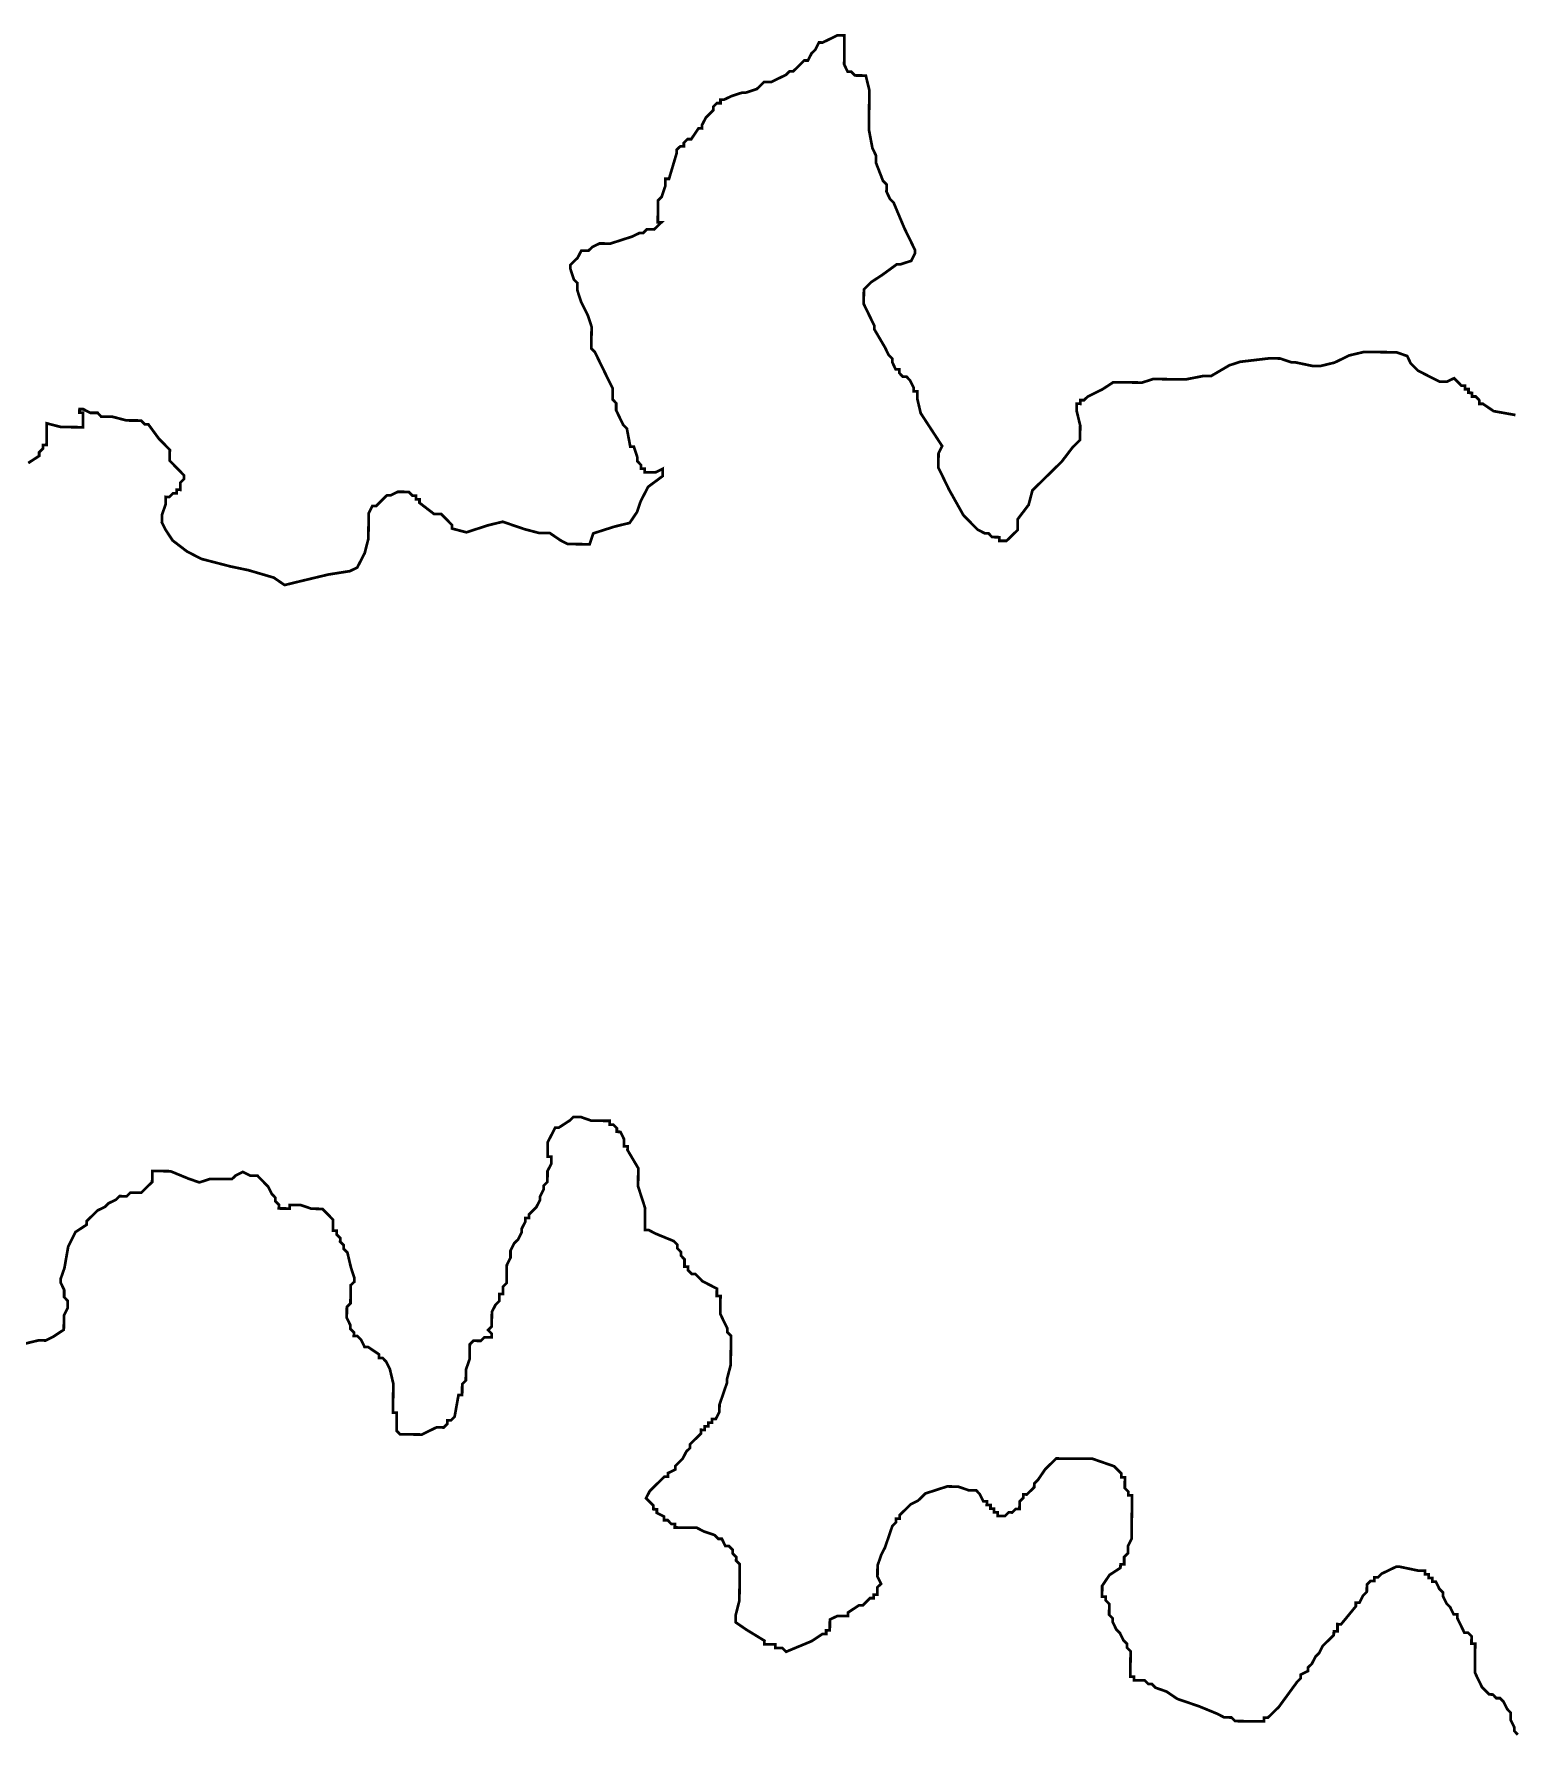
# Model space of a CAD drawing. Header units: metres. Extents: x 273899 to 302286, y 1977397 to 2102169.
# Drawn here: x 295482 to 297117, y 1989114 to 1990996 of the extents above; entities that cross this region are included whole.
import ezdxf

# ---------------------------------------------------------------- set-up
doc = ezdxf.new("R2010")
doc.units = ezdxf.units.M
doc.header["$MEASUREMENT"] = 0
doc.layers.add('HAZARDS LINE', color=1, linetype='Continuous')

msp = doc.modelspace()

# ---------------------------------------------------------------- linework, layer by layer
at = {"layer": 'HAZARDS LINE', "lineweight": 18}
msp.add_lwpolyline([(297119.5, 1990574.3, 3.01, 3.01, 0), (297095.4, 1990578.6, 3.01, 3.01, 0), (297083.5, 1990586.7, 3.01, 3.01, 0), (297079.5, 1990586.7, 3.01, 3.01, 0), (297079.5, 1990590.7, 3.01, 3.01, 0), (297075.6, 1990594.8, 3.01, 3.01, 0), (297071.5, 1990594.8, 3.01, 3.01, 0), (297071.6, 1990598.8, 3.01, 3.01, 0), (297067.6, 1990598.9, 3.01, 3.01, 0), (297067.6, 1990602.9, 3.01, 3.01, 0), (297063.6, 1990602.9, 3.01, 3.01, 0), (297063.6, 1990606.9, 3.01, 3.01, 0), (297059.6, 1990606.9, 3.01, 3.01, 0), (297055.7, 1990611, 3.01, 3.01, 0), (297051.7, 1990615, 3.01, 3.01, 0), (297043.6, 1990611.1, 3.01, 3.01, 0), (297035.6, 1990611.2, 3.01, 3.01, 0), (297011.7, 1990623.4, 3.01, 3.01, 0), (297003.7, 1990631.5, 3.01, 3.01, 0), (296999.8, 1990639.6, 3.01, 3.01, 0), (296987.8, 1990643.7, 3.01, 3.01, 0), (296951.8, 1990644, 3.01, 3.01, 0), (296935.7, 1990640.2, 3.01, 3.01, 0), (296919.6, 1990632.3, 3.01, 3.01, 0), (296903.5, 1990628.4, 3.01, 3.01, 0), (296895.5, 1990628.5, 3.01, 3.01, 0), (296875.5, 1990632.7, 3.01, 3.01, 0), (296871.5, 1990632.7, 3.01, 3.01, 0), (296859.5, 1990636.8, 3.01, 3.01, 0), (296847.5, 1990637, 3.01, 3.01, 0), (296815.4, 1990633.2, 3.01, 3.01, 0), (296803.3, 1990629.3, 3.01, 3.01, 0), (296783.2, 1990617.5, 3.01, 3.01, 0), (296775.1, 1990617.6, 3.01, 3.01, 0), (296755.1, 1990613.7, 3.01, 3.01, 0), (296719, 1990614.1, 3.01, 3.01, 0), (296706.9, 1990610.2, 3.01, 3.01, 0), (296674.9, 1990610.5, 3.01, 3.01, 0), (296662.8, 1990602.6, 3.01, 3.01, 0), (296646.7, 1990594.7, 3.01, 3.01, 0), (296642.6, 1990590.7, 3.01, 3.01, 0), (296638.6, 1990590.8, 3.01, 3.01, 0), (296638.6, 1990586.7, 3.01, 3.01, 0), (296634.6, 1990586.8, 3.01, 3.01, 0), (296634.5, 1990578.8, 3.01, 3.01, 0), (296638.4, 1990562.7, 3.01, 3.01, 0), (296638.2, 1990546.7, 3.01, 3.01, 0), (296630.1, 1990538.7, 3.01, 3.01, 0), (296618, 1990522.8, 3.01, 3.01, 0), (296585.6, 1990491, 3.01, 3.01, 0), (296581.4, 1990475, 3.01, 3.01, 0), (296569.3, 1990459.1, 3.01, 3.01, 0), (296569.2, 1990447.1, 3.01, 3.01, 0), (296557, 1990435.2, 3.01, 3.01, 0), (296549, 1990435.2, 3.01, 3.01, 0), (296549.1, 1990439.2, 3.01, 3.01, 0), (296541, 1990439.3, 3.01, 3.01, 0), (296537.1, 1990443.4, 3.01, 3.01, 0), (296533.1, 1990443.4, 3.01, 3.01, 0), (296525.1, 1990447.5, 3.01, 3.01, 0), (296521.1, 1990451.5, 3.01, 3.01, 0), (296509.2, 1990463.7, 3.01, 3.01, 0), (296493.4, 1990491.9, 3.01, 3.01, 0), (296485.6, 1990508, 3.01, 3.01, 0), (296481.6, 1990516, 3.01, 3.01, 0), (296481.8, 1990532.1, 3.01, 3.01, 0), (296485.8, 1990540, 3.01, 3.01, 0), (296477.9, 1990552.1, 3.01, 3.01, 0), (296462.1, 1990576.3, 3.01, 3.01, 0), (296458.3, 1990592.4, 3.01, 3.01, 0), (296458.3, 1990600.4, 3.01, 3.01, 0), (296454.3, 1990600.5, 3.01, 3.01, 0), (296454.4, 1990604.5, 3.01, 3.01, 0), (296450.4, 1990612.5, 3.01, 3.01, 0), (296446.5, 1990616.6, 3.01, 3.01, 0), (296442.5, 1990616.6, 3.01, 3.01, 0), (296438.5, 1990620.7, 3.01, 3.01, 0), (296438.5, 1990624.7, 3.01, 3.01, 0), (296434.5, 1990624.7, 3.01, 3.01, 0), (296430.6, 1990632.8, 3.01, 3.01, 0), (296430.6, 1990636.8, 3.01, 3.01, 0), (296426.6, 1990640.8, 3.01, 3.01, 0), (296422.7, 1990648.9, 3.01, 3.01, 0), (296410.9, 1990669, 3.01, 3.01, 0), (296410.9, 1990673, 3.01, 3.01, 0), (296403, 1990689.1, 3.01, 3.01, 0), (296399.1, 1990697.2, 3.01, 3.01, 0), (296399.3, 1990713.2, 3.01, 3.01, 0), (296407.3, 1990721.2, 3.01, 3.01, 0), (296419.4, 1990729.1, 3.01, 3.01, 0), (296435.6, 1990740.9, 3.01, 3.01, 0), (296439.6, 1990740.9, 3.01, 3.01, 0), (296451.6, 1990744.8, 3.01, 3.01, 0), (296455.7, 1990752.8, 3.01, 3.01, 0), (296455.8, 1990756.8, 3.01, 3.01, 0), (296444, 1990781, 3.01, 3.01, 0), (296432.2, 1990809.1, 3.01, 3.01, 0), (296428.2, 1990813.2, 3.01, 3.01, 0), (296424.3, 1990821.2, 3.01, 3.01, 0), (296424.4, 1990829.2, 3.01, 3.01, 0), (296420.4, 1990833.3, 3.01, 3.01, 0), (296412.6, 1990853.4, 3.01, 3.01, 0), (296412.6, 1990861.4, 3.01, 3.01, 0), (296408.7, 1990869.5, 3.01, 3.01, 0), (296404.9, 1990889.6, 3.01, 3.01, 0), (296405.3, 1990933.6, 3.01, 3.01, 0), (296401.4, 1990949.7, 3.01, 3.01, 0), (296389.4, 1990949.8, 3.01, 3.01, 0), (296385.4, 1990953.9, 3.01, 3.01, 0), (296381.4, 1990953.9, 3.01, 3.01, 0), (296377.5, 1990962, 3.01, 3.01, 0), (296377.8, 1990994, 3.01, 3.01, 0), (296369.8, 1990994.1, 3.01, 3.01, 0), (296353.7, 1990986.2, 3.01, 3.01, 0), (296349.6, 1990986.3, 3.01, 3.01, 0), (296345.6, 1990978.3, 3.01, 3.01, 0), (296341.5, 1990974.3, 3.01, 3.01, 0), (296337.4, 1990966.3, 3.01, 3.01, 0), (296333.4, 1990966.4, 3.01, 3.01, 0), (296329.4, 1990962.4, 3.01, 3.01, 0), (296325.3, 1990958.4, 3.01, 3.01, 0), (296321.3, 1990954.5, 3.01, 3.01, 0), (296317.3, 1990954.5, 3.01, 3.01, 0), (296313.2, 1990950.5, 3.01, 3.01, 0), (296297.1, 1990942.7, 3.01, 3.01, 0), (296289.1, 1990942.7, 3.01, 3.01, 0), (296285.1, 1990938.8, 3.01, 3.01, 0), (296281, 1990934.8, 3.01, 3.01, 0), (296269, 1990930.9, 3.01, 3.01, 0), (296265, 1990930.9, 3.01, 3.01, 0), (296252.9, 1990927, 3.01, 3.01, 0), (296244.9, 1990923.1, 3.01, 3.01, 0), (296240.8, 1990923.1, 3.01, 3.01, 0), (296240.8, 1990919.1, 3.01, 3.01, 0), (296236.8, 1990919.2, 3.01, 3.01, 0), (296232.8, 1990915.2, 3.01, 3.01, 0), (296232.7, 1990911.2, 3.01, 3.01, 0), (296228.7, 1990907.2, 3.01, 3.01, 0), (296224.6, 1990903.2, 3.01, 3.01, 0), (296220.5, 1990895.2, 3.01, 3.01, 0), (296220.5, 1990891.2, 3.01, 3.01, 0), (296216.5, 1990891.3, 3.01, 3.01, 0), (296208.4, 1990879.3, 3.01, 3.01, 0), (296204.4, 1990879.4, 3.01, 3.01, 0), (296200.3, 1990875.4, 3.01, 3.01, 0), (296200.3, 1990871.4, 3.01, 3.01, 0), (296196.3, 1990871.4, 3.01, 3.01, 0), (296192.2, 1990867.4, 3.01, 3.01, 0), (296192.2, 1990863.4, 3.01, 3.01, 0), (296183.9, 1990835.5, 3.01, 3.01, 0), (296179.9, 1990835.5, 3.01, 3.01, 0), (296179.8, 1990827.5, 3.01, 3.01, 0), (296175.7, 1990815.5, 3.01, 3.01, 0), (296171.7, 1990811.5, 3.01, 3.01, 0), (296171.5, 1990787.5, 3.01, 3.01, 0), (296175.5, 1990787.4, 3.01, 3.01, 0), (296167.4, 1990779.5, 3.01, 3.01, 0), (296159.4, 1990779.6, 3.01, 3.01, 0), (296155.3, 1990775.6, 3.01, 3.01, 0), (296151.3, 1990775.6, 3.01, 3.01, 0), (296143.3, 1990771.7, 3.01, 3.01, 0), (296119.1, 1990763.9, 3.01, 3.01, 0), (296107.1, 1990764, 3.01, 3.01, 0), (296099.1, 1990760.1, 3.01, 3.01, 0), (296095, 1990756.1, 3.01, 3.01, 0), (296087, 1990756.2, 3.01, 3.01, 0), (296082.9, 1990748.2, 3.01, 3.01, 0), (296074.8, 1990740.2, 3.01, 3.01, 0), (296074.8, 1990736.2, 3.01, 3.01, 0), (296078.7, 1990724.2, 3.01, 3.01, 0), (296082.7, 1990720.1, 3.01, 3.01, 0), (296082.6, 1990712.1, 3.01, 3.01, 0), (296086.5, 1990700, 3.01, 3.01, 0), (296094.4, 1990683.9, 3.01, 3.01, 0), (296098.3, 1990671.9, 3.01, 3.01, 0), (296098, 1990647.8, 3.01, 3.01, 0), (296102, 1990643.8, 3.01, 3.01, 0), (296117.7, 1990611.6, 3.01, 3.01, 0), (296121.7, 1990603.5, 3.01, 3.01, 0), (296121.6, 1990591.5, 3.01, 3.01, 0), (296125.5, 1990587.4, 3.01, 3.01, 0), (296125.5, 1990579.4, 3.01, 3.01, 0), (296129.4, 1990571.4, 3.01, 3.01, 0), (296133.3, 1990563.3, 3.01, 3.01, 0), (296137.3, 1990559.3, 3.01, 3.01, 0), (296141.1, 1990539.2, 3.01, 3.01, 0), (296145.1, 1990539.2, 3.01, 3.01, 0), (296149, 1990527.1, 3.01, 3.01, 0), (296149, 1990523.1, 3.01, 3.01, 0), (296153, 1990519, 3.01, 3.01, 0), (296152.9, 1990515, 3.01, 3.01, 0), (296156.9, 1990515, 3.01, 3.01, 0), (296156.9, 1990511, 3.01, 3.01, 0), (296168.9, 1990510.9, 3.01, 3.01, 0), (296177, 1990514.8, 3.01, 3.01, 0), (296176.9, 1990506.8, 3.01, 3.01, 0), (296160.8, 1990494.9, 3.01, 3.01, 0), (296152.6, 1990479, 3.01, 3.01, 0), (296148.5, 1990467, 3.01, 3.01, 0), (296140.4, 1990455, 3.01, 3.01, 0), (296124.3, 1990451.1, 3.01, 3.01, 0), (296112.2, 1990447.3, 3.01, 3.01, 0), (296100.2, 1990443.4, 3.01, 3.01, 0), (296096.1, 1990431.4, 3.01, 3.01, 0), (296072, 1990431.6, 3.01, 3.01, 0), (296064, 1990435.7, 3.01, 3.01, 0), (296052.1, 1990443.8, 3.01, 3.01, 0), (296040.1, 1990443.9, 3.01, 3.01, 0), (296024.1, 1990448.1, 3.01, 3.01, 0), (296012.1, 1990452.2, 3.01, 3.01, 0), (296000.1, 1990456.3, 3.01, 3.01, 0), (295984, 1990452.4, 3.01, 3.01, 0), (295959.9, 1990444.6, 3.01, 3.01, 0), (295943.9, 1990448.8, 3.01, 3.01, 0), (295943.9, 1990452.8, 3.01, 3.01, 0), (295940, 1990456.8, 3.01, 3.01, 0), (295932, 1990464.9, 3.01, 3.01, 0), (295924, 1990465, 3.01, 3.01, 0), (295908.1, 1990477.2, 3.01, 3.01, 0), (295908.1, 1990481.2, 3.01, 3.01, 0), (295904.1, 1990481.2, 3.01, 3.01, 0), (295904.2, 1990485.2, 3.01, 3.01, 0), (295900.1, 1990485.3, 3.01, 3.01, 0), (295896.2, 1990489.3, 3.01, 3.01, 0), (295884.2, 1990489.4, 3.01, 3.01, 0), (295876.1, 1990485.5, 3.01, 3.01, 0), (295872.1, 1990485.5, 3.01, 3.01, 0), (295868, 1990481.6, 3.01, 3.01, 0), (295864, 1990477.6, 3.01, 3.01, 0), (295860, 1990473.6, 3.01, 3.01, 0), (295856, 1990473.7, 3.01, 3.01, 0), (295851.9, 1990465.7, 3.01, 3.01, 0), (295851.6, 1990437.6, 3.01, 3.01, 0), (295847.5, 1990421.6, 3.01, 3.01, 0), (295839.3, 1990405.7, 3.01, 3.01, 0), (295831.2, 1990401.7, 3.01, 3.01, 0), (295807.2, 1990397.9, 3.01, 3.01, 0), (295775, 1990390.2, 3.01, 3.01, 0), (295759, 1990386.3, 3.01, 3.01, 0), (295747, 1990394.5, 3.01, 3.01, 0), (295719, 1990402.7, 3.01, 3.01, 0), (295699, 1990406.9, 3.01, 3.01, 0), (295667, 1990415.2, 3.01, 3.01, 0), (295651.1, 1990423.4, 3.01, 3.01, 0), (295635.2, 1990435.6, 3.01, 3.01, 0), (295627.2, 1990447.7, 3.01, 3.01, 0), (295623.3, 1990455.7, 3.01, 3.01, 0), (295623.4, 1990463.8, 3.01, 3.01, 0), (295627.5, 1990475.7, 3.01, 3.01, 0), (295627.6, 1990483.8, 3.01, 3.01, 0), (295631.6, 1990483.7, 3.01, 3.01, 0), (295635.6, 1990487.7, 3.01, 3.01, 0), (295639.6, 1990487.7, 3.01, 3.01, 0), (295639.7, 1990491.7, 3.01, 3.01, 0), (295643.7, 1990491.6, 3.01, 3.01, 0), (295643.8, 1990499.6, 3.01, 3.01, 0), (295647.8, 1990503.6, 3.01, 3.01, 0), (295647.8, 1990507.6, 3.01, 3.01, 0), (295639.9, 1990515.7, 3.01, 3.01, 0), (295632, 1990523.8, 3.01, 3.01, 0), (295632.1, 1990535.8, 3.01, 3.01, 0), (295628.1, 1990539.9, 3.01, 3.01, 0), (295620.1, 1990548, 3.01, 3.01, 0), (295608.3, 1990564.1, 3.01, 3.01, 0), (295604.3, 1990564.1, 3.01, 3.01, 0), (295600.3, 1990568.2, 3.01, 3.01, 0), (295584.3, 1990568.3, 3.01, 3.01, 0), (295568.3, 1990572.5, 3.01, 3.01, 0), (295556.2, 1990572.6, 3.01, 3.01, 0), (295552.3, 1990576.7, 3.01, 3.01, 0), (295544.3, 1990576.7, 3.01, 3.01, 0), (295536.3, 1990580.8, 3.01, 3.01, 0), (295532.3, 1990580.8, 3.01, 3.01, 0), (295532.2, 1990576.8, 3.01, 3.01, 0), (295536.2, 1990576.8, 3.01, 3.01, 0), (295536.1, 1990560.8, 3.01, 3.01, 0), (295512, 1990561, 3.01, 3.01, 0), (295496, 1990565.1, 3.01, 3.01, 0), (295495.8, 1990541.1, 3.01, 3.01, 0), (295491.8, 1990541.1, 3.01, 3.01, 0), (295491.8, 1990537.1, 3.01, 3.01, 0), (295487.7, 1990533.1, 3.01, 3.01, 0), (295487.7, 1990529.1, 3.01, 3.01, 0), (295475.6, 1990521.2, 3.01, 3.01, 0)], format="xyseb", dxfattribs=at)
at = {"layer": 'HAZARDS LINE', "lineweight": 0}
msp.add_lwpolyline([(297122.1, 1989115.1, 3.01, 3.01, 0), (297118.2, 1989119.1, 3.01, 3.01, 0), (297118.2, 1989123.1, 3.01, 3.01, 0), (297114.3, 1989131.2, 3.01, 3.01, 0), (297114.3, 1989139.2, 3.01, 3.01, 0), (297110.4, 1989143.3, 3.01, 3.01, 0), (297106.4, 1989151.3, 3.01, 3.01, 0), (297102.5, 1989155.4, 3.01, 3.01, 0), (297098.4, 1989155.4, 3.01, 3.01, 0), (297094.5, 1989159.4, 3.01, 3.01, 0), (297090.5, 1989159.5, 3.01, 3.01, 0), (297086.5, 1989163.5, 3.01, 3.01, 0), (297082.5, 1989167.6, 3.01, 3.01, 0), (297078.6, 1989175.6, 3.01, 3.01, 0), (297074.7, 1989183.7, 3.01, 3.01, 0), (297075, 1989215.7, 3.01, 3.01, 0), (297070.9, 1989215.8, 3.01, 3.01, 0), (297071, 1989223.8, 3.01, 3.01, 0), (297067, 1989227.8, 3.01, 3.01, 0), (297063, 1989227.9, 3.01, 3.01, 0), (297059.1, 1989235.9, 3.01, 3.01, 0), (297055.2, 1989244, 3.01, 3.01, 0), (297055.2, 1989248, 3.01, 3.01, 0), (297051.2, 1989248, 3.01, 3.01, 0), (297047.3, 1989256.1, 3.01, 3.01, 0), (297043.3, 1989260.1, 3.01, 3.01, 0), (297039.4, 1989268.2, 3.01, 3.01, 0), (297039.4, 1989272.2, 3.01, 3.01, 0), (297035.4, 1989276.2, 3.01, 3.01, 0), (297031.5, 1989284.3, 3.01, 3.01, 0), (297027.5, 1989284.3, 3.01, 3.01, 0), (297027.5, 1989288.3, 3.01, 3.01, 0), (297023.5, 1989288.4, 3.01, 3.01, 0), (297023.5, 1989292.4, 3.01, 3.01, 0), (297019.5, 1989292.4, 3.01, 3.01, 0), (297019.6, 1989296.4, 3.01, 3.01, 0), (297011.6, 1989296.5, 3.01, 3.01, 0), (296991.6, 1989300.7, 3.01, 3.01, 0), (296987.6, 1989300.7, 3.01, 3.01, 0), (296971.4, 1989292.9, 3.01, 3.01, 0), (296967.4, 1989288.9, 3.01, 3.01, 0), (296963.4, 1989288.9, 3.01, 3.01, 0), (296963.4, 1989284.9, 3.01, 3.01, 0), (296959.3, 1989284.9, 3.01, 3.01, 0), (296955.3, 1989281, 3.01, 3.01, 0), (296955.2, 1989273, 3.01, 3.01, 0), (296951.2, 1989269, 3.01, 3.01, 0), (296947.1, 1989261, 3.01, 3.01, 0), (296943.1, 1989261, 3.01, 3.01, 0), (296943.1, 1989257, 3.01, 3.01, 0), (296926.8, 1989237.1, 3.01, 3.01, 0), (296922.8, 1989237.2, 3.01, 3.01, 0), (296922.8, 1989229.2, 3.01, 3.01, 0), (296918.8, 1989229.2, 3.01, 3.01, 0), (296918.7, 1989225.2, 3.01, 3.01, 0), (296914.7, 1989221.2, 3.01, 3.01, 0), (296910.6, 1989217.2, 3.01, 3.01, 0), (296906.6, 1989213.3, 3.01, 3.01, 0), (296902.5, 1989205.3, 3.01, 3.01, 0), (296898.5, 1989201.3, 3.01, 3.01, 0), (296894.4, 1989193.3, 3.01, 3.01, 0), (296890.3, 1989189.4, 3.01, 3.01, 0), (296890.3, 1989185.4, 3.01, 3.01, 0), (296882.2, 1989181.4, 3.01, 3.01, 0), (296882.2, 1989177.4, 3.01, 3.01, 0), (296878.2, 1989173.4, 3.01, 3.01, 0), (296857.9, 1989145.6, 3.01, 3.01, 0), (296853.8, 1989141.6, 3.01, 3.01, 0), (296849.8, 1989137.6, 3.01, 3.01, 0), (296845.7, 1989133.7, 3.01, 3.01, 0), (296841.7, 1989133.7, 3.01, 3.01, 0), (296841.7, 1989129.7, 3.01, 3.01, 0), (296809.6, 1989130, 3.01, 3.01, 0), (296805.7, 1989134, 3.01, 3.01, 0), (296797.6, 1989134.1, 3.01, 3.01, 0), (296789.7, 1989138.2, 3.01, 3.01, 0), (296769.7, 1989146.4, 3.01, 3.01, 0), (296757.7, 1989150.5, 3.01, 3.01, 0), (296745.7, 1989154.6, 3.01, 3.01, 0), (296733.8, 1989162.7, 3.01, 3.01, 0), (296721.8, 1989166.9, 3.01, 3.01, 0), (296717.8, 1989170.9, 3.01, 3.01, 0), (296713.8, 1989170.9, 3.01, 3.01, 0), (296709.8, 1989175, 3.01, 3.01, 0), (296697.8, 1989175.1, 3.01, 3.01, 0), (296697.8, 1989179.1, 3.01, 3.01, 0), (296693.8, 1989179.1, 3.01, 3.01, 0), (296694.1, 1989207.2, 3.01, 3.01, 0), (296690.1, 1989211.2, 3.01, 3.01, 0), (296690.2, 1989215.3, 3.01, 3.01, 0), (296686.2, 1989219.3, 3.01, 3.01, 0), (296682.3, 1989227.4, 3.01, 3.01, 0), (296678.3, 1989231.4, 3.01, 3.01, 0), (296674.3, 1989239.5, 3.01, 3.01, 0), (296674.4, 1989243.5, 3.01, 3.01, 0), (296670.4, 1989247.5, 3.01, 3.01, 0), (296670.5, 1989259.5, 3.01, 3.01, 0), (296666.6, 1989263.6, 3.01, 3.01, 0), (296666.6, 1989267.6, 3.01, 3.01, 0), (296662.6, 1989267.6, 3.01, 3.01, 0), (296662.7, 1989279.6, 3.01, 3.01, 0), (296670.8, 1989291.6, 3.01, 3.01, 0), (296682.9, 1989299.5, 3.01, 3.01, 0), (296683, 1989303.5, 3.01, 3.01, 0), (296687, 1989303.5, 3.01, 3.01, 0), (296687, 1989311.5, 3.01, 3.01, 0), (296691.1, 1989315.5, 3.01, 3.01, 0), (296691.2, 1989323.5, 3.01, 3.01, 0), (296695.2, 1989331.5, 3.01, 3.01, 0), (296695.7, 1989379.6, 3.01, 3.01, 0), (296691.7, 1989379.6, 3.01, 3.01, 0), (296691.7, 1989383.6, 3.01, 3.01, 0), (296687.7, 1989387.7, 3.01, 3.01, 0), (296687.8, 1989399.7, 3.01, 3.01, 0), (296683.8, 1989399.7, 3.01, 3.01, 0), (296683.9, 1989403.7, 3.01, 3.01, 0), (296679.9, 1989407.8, 3.01, 3.01, 0), (296675.9, 1989411.8, 3.01, 3.01, 0), (296652, 1989420.1, 3.01, 3.01, 0), (296611.9, 1989420.4, 3.01, 3.01, 0), (296603.8, 1989412.5, 3.01, 3.01, 0), (296599.7, 1989408.5, 3.01, 3.01, 0), (296591.6, 1989396.6, 3.01, 3.01, 0), (296587.6, 1989392.6, 3.01, 3.01, 0), (296587.5, 1989388.6, 3.01, 3.01, 0), (296583.5, 1989384.6, 3.01, 3.01, 0), (296579.4, 1989380.6, 3.01, 3.01, 0), (296575.4, 1989380.7, 3.01, 3.01, 0), (296575.4, 1989376.7, 3.01, 3.01, 0), (296571.4, 1989372.7, 3.01, 3.01, 0), (296571.3, 1989364.7, 3.01, 3.01, 0), (296567.3, 1989364.7, 3.01, 3.01, 0), (296563.2, 1989360.7, 3.01, 3.01, 0), (296559.2, 1989360.8, 3.01, 3.01, 0), (296555.2, 1989356.8, 3.01, 3.01, 0), (296547.2, 1989356.9, 3.01, 3.01, 0), (296547.2, 1989360.9, 3.01, 3.01, 0), (296543.2, 1989360.9, 3.01, 3.01, 0), (296543.2, 1989364.9, 3.01, 3.01, 0), (296539.2, 1989365, 3.01, 3.01, 0), (296539.3, 1989369, 3.01, 3.01, 0), (296535.2, 1989369, 3.01, 3.01, 0), (296535.3, 1989373, 3.01, 3.01, 0), (296531.3, 1989373.1, 3.01, 3.01, 0), (296527.3, 1989381.1, 3.01, 3.01, 0), (296523.4, 1989385.2, 3.01, 3.01, 0), (296515.4, 1989385.2, 3.01, 3.01, 0), (296503.4, 1989389.3, 3.01, 3.01, 0), (296491.3, 1989389.5, 3.01, 3.01, 0), (296467.2, 1989381.7, 3.01, 3.01, 0), (296459.1, 1989373.7, 3.01, 3.01, 0), (296451.1, 1989369.8, 3.01, 3.01, 0), (296447, 1989365.8, 3.01, 3.01, 0), (296443, 1989361.8, 3.01, 3.01, 0), (296438.9, 1989357.9, 3.01, 3.01, 0), (296438.9, 1989353.9, 3.01, 3.01, 0), (296434.9, 1989353.9, 3.01, 3.01, 0), (296434.9, 1989349.9, 3.01, 3.01, 0), (296430.8, 1989345.9, 3.01, 3.01, 0), (296422.6, 1989321.9, 3.01, 3.01, 0), (296418.5, 1989314, 3.01, 3.01, 0), (296414.4, 1989302, 3.01, 3.01, 0), (296414.3, 1989289.9, 3.01, 3.01, 0), (296418.2, 1989281.9, 3.01, 3.01, 0), (296414.2, 1989277.9, 3.01, 3.01, 0), (296414.1, 1989269.9, 3.01, 3.01, 0), (296410.1, 1989269.9, 3.01, 3.01, 0), (296410, 1989265.9, 3.01, 3.01, 0), (296406, 1989266, 3.01, 3.01, 0), (296398, 1989258, 3.01, 3.01, 0), (296393.9, 1989258.1, 3.01, 3.01, 0), (296381.8, 1989250.1, 3.01, 3.01, 0), (296381.8, 1989246.1, 3.01, 3.01, 0), (296369.8, 1989246.2, 3.01, 3.01, 0), (296361.7, 1989242.3, 3.01, 3.01, 0), (296361.6, 1989230.3, 3.01, 3.01, 0), (296357.6, 1989230.3, 3.01, 3.01, 0), (296357.6, 1989226.3, 3.01, 3.01, 0), (296353.6, 1989226.4, 3.01, 3.01, 0), (296341.5, 1989218.4, 3.01, 3.01, 0), (296313.3, 1989206.7, 3.01, 3.01, 0), (296309.3, 1989210.7, 3.01, 3.01, 0), (296301.3, 1989210.8, 3.01, 3.01, 0), (296301.4, 1989214.8, 3.01, 3.01, 0), (296289.3, 1989214.9, 3.01, 3.01, 0), (296289.4, 1989218.9, 3.01, 3.01, 0), (296269.4, 1989231.1, 3.01, 3.01, 0), (296257.5, 1989239.3, 3.01, 3.01, 0), (296257.6, 1989247.3, 3.01, 3.01, 0), (296261.7, 1989263.3, 3.01, 3.01, 0), (296262.1, 1989303.4, 3.01, 3.01, 0), (296258.1, 1989307.4, 3.01, 3.01, 0), (296258.2, 1989311.4, 3.01, 3.01, 0), (296254.2, 1989315.5, 3.01, 3.01, 0), (296254.2, 1989319.5, 3.01, 3.01, 0), (296250.2, 1989323.5, 3.01, 3.01, 0), (296246.2, 1989323.5, 3.01, 3.01, 0), (296242.3, 1989331.6, 3.01, 3.01, 0), (296238.3, 1989331.6, 3.01, 3.01, 0), (296234.3, 1989335.7, 3.01, 3.01, 0), (296222.3, 1989339.8, 3.01, 3.01, 0), (296214.4, 1989343.9, 3.01, 3.01, 0), (296190.3, 1989344.1, 3.01, 3.01, 0), (296190.4, 1989348.1, 3.01, 3.01, 0), (296186.3, 1989348.1, 3.01, 3.01, 0), (296182.4, 1989352.2, 3.01, 3.01, 0), (296178.4, 1989352.2, 3.01, 3.01, 0), (296178.4, 1989356.2, 3.01, 3.01, 0), (296170.4, 1989360.3, 3.01, 3.01, 0), (296170.5, 1989364.3, 3.01, 3.01, 0), (296166.5, 1989364.4, 3.01, 3.01, 0), (296166.5, 1989368.4, 3.01, 3.01, 0), (296158.5, 1989376.5, 3.01, 3.01, 0), (296162.6, 1989384.4, 3.01, 3.01, 0), (296166.7, 1989388.4, 3.01, 3.01, 0), (296170.7, 1989392.4, 3.01, 3.01, 0), (296174.8, 1989396.4, 3.01, 3.01, 0), (296178.8, 1989400.3, 3.01, 3.01, 0), (296182.8, 1989400.3, 3.01, 3.01, 0), (296182.8, 1989404.3, 3.01, 3.01, 0), (296190.9, 1989408.2, 3.01, 3.01, 0), (296190.9, 1989412.2, 3.01, 3.01, 0), (296195, 1989416.2, 3.01, 3.01, 0), (296199, 1989420.2, 3.01, 3.01, 0), (296203.1, 1989428.2, 3.01, 3.01, 0), (296207.2, 1989432.1, 3.01, 3.01, 0), (296207.2, 1989436.2, 3.01, 3.01, 0), (296219.3, 1989448.1, 3.01, 3.01, 0), (296219.4, 1989452.1, 3.01, 3.01, 0), (296223.4, 1989452, 3.01, 3.01, 0), (296223.4, 1989456, 3.01, 3.01, 0), (296227.4, 1989456, 3.01, 3.01, 0), (296227.4, 1989460, 3.01, 3.01, 0), (296231.5, 1989460, 3.01, 3.01, 0), (296231.5, 1989464, 3.01, 3.01, 0), (296235.5, 1989464, 3.01, 3.01, 0), (296239.6, 1989471.9, 3.01, 3.01, 0), (296239.7, 1989480, 3.01, 3.01, 0), (296243.8, 1989491.9, 3.01, 3.01, 0), (296247.9, 1989503.9, 3.01, 3.01, 0), (296247.9, 1989507.9, 3.01, 3.01, 0), (296252.1, 1989523.9, 3.01, 3.01, 0), (296252.4, 1989556, 3.01, 3.01, 0), (296248.4, 1989560, 3.01, 3.01, 0), (296248.4, 1989564.1, 3.01, 3.01, 0), (296244.5, 1989572.1, 3.01, 3.01, 0), (296240.6, 1989580.2, 3.01, 3.01, 0), (296240.8, 1989600.2, 3.01, 3.01, 0), (296236.7, 1989600.2, 3.01, 3.01, 0), (296236.8, 1989608.3, 3.01, 3.01, 0), (296220.9, 1989616.4, 3.01, 3.01, 0), (296216.9, 1989620.5, 3.01, 3.01, 0), (296212.9, 1989624.5, 3.01, 3.01, 0), (296208.9, 1989624.6, 3.01, 3.01, 0), (296204.9, 1989628.6, 3.01, 3.01, 0), (296205, 1989632.6, 3.01, 3.01, 0), (296201, 1989632.6, 3.01, 3.01, 0), (296201, 1989640.7, 3.01, 3.01, 0), (296197.1, 1989644.7, 3.01, 3.01, 0), (296197.1, 1989648.7, 3.01, 3.01, 0), (296193.1, 1989652.8, 3.01, 3.01, 0), (296193.2, 1989656.8, 3.01, 3.01, 0), (296189.2, 1989660.8, 3.01, 3.01, 0), (296169.2, 1989669, 3.01, 3.01, 0), (296161.3, 1989673.1, 3.01, 3.01, 0), (296157.3, 1989673.1, 3.01, 3.01, 0), (296157.5, 1989697.2, 3.01, 3.01, 0), (296149.7, 1989721.3, 3.01, 3.01, 0), (296149.9, 1989741.4, 3.01, 3.01, 0), (296138, 1989761.5, 3.01, 3.01, 0), (296138.1, 1989765.5, 3.01, 3.01, 0), (296134, 1989765.5, 3.01, 3.01, 0), (296134.1, 1989773.6, 3.01, 3.01, 0), (296130.2, 1989781.6, 3.01, 3.01, 0), (296126.2, 1989781.7, 3.01, 3.01, 0), (296126.2, 1989785.7, 3.01, 3.01, 0), (296122.2, 1989789.7, 3.01, 3.01, 0), (296118.2, 1989789.7, 3.01, 3.01, 0), (296118.3, 1989793.8, 3.01, 3.01, 0), (296098.2, 1989793.9, 3.01, 3.01, 0), (296086.2, 1989798.1, 3.01, 3.01, 0), (296078.2, 1989798.1, 3.01, 3.01, 0), (296074.2, 1989794.2, 3.01, 3.01, 0), (296062.1, 1989786.3, 3.01, 3.01, 0), (296058.1, 1989786.3, 3.01, 3.01, 0), (296054, 1989778.3, 3.01, 3.01, 0), (296049.9, 1989770.3, 3.01, 3.01, 0), (296049.8, 1989754.3, 3.01, 3.01, 0), (296053.8, 1989754.3, 3.01, 3.01, 0), (296053.7, 1989746.2, 3.01, 3.01, 0), (296049.6, 1989738.3, 3.01, 3.01, 0), (296049.5, 1989726.2, 3.01, 3.01, 0), (296045.5, 1989722.3, 3.01, 3.01, 0), (296045.4, 1989718.3, 3.01, 3.01, 0), (296041.4, 1989710.3, 3.01, 3.01, 0), (296041.3, 1989706.3, 3.01, 3.01, 0), (296037.2, 1989698.3, 3.01, 3.01, 0), (296033.2, 1989694.3, 3.01, 3.01, 0), (296029.1, 1989690.3, 3.01, 3.01, 0), (296029.1, 1989686.3, 3.01, 3.01, 0), (296025.1, 1989686.4, 3.01, 3.01, 0), (296025.1, 1989682.4, 3.01, 3.01, 0), (296021, 1989674.4, 3.01, 3.01, 0), (296020.9, 1989670.4, 3.01, 3.01, 0), (296016.9, 1989662.4, 3.01, 3.01, 0), (296012.8, 1989658.4, 3.01, 3.01, 0), (296008.7, 1989650.4, 3.01, 3.01, 0), (296008.7, 1989642.4, 3.01, 3.01, 0), (296004.6, 1989634.4, 3.01, 3.01, 0), (296004.4, 1989614.4, 3.01, 3.01, 0), (296000.4, 1989610.4, 3.01, 3.01, 0), (296000.3, 1989602.4, 3.01, 3.01, 0), (295996.3, 1989602.4, 3.01, 3.01, 0), (295996.2, 1989594.4, 3.01, 3.01, 0), (295992.2, 1989590.5, 3.01, 3.01, 0), (295988.1, 1989582.5, 3.01, 3.01, 0), (295987.9, 1989566.4, 3.01, 3.01, 0), (295983.9, 1989562.5, 3.01, 3.01, 0), (295987.9, 1989558.4, 3.01, 3.01, 0), (295987.8, 1989554.4, 3.01, 3.01, 0), (295979.8, 1989554.5, 3.01, 3.01, 0), (295975.8, 1989550.5, 3.01, 3.01, 0), (295967.7, 1989550.6, 3.01, 3.01, 0), (295963.7, 1989546.6, 3.01, 3.01, 0), (295963.6, 1989530.6, 3.01, 3.01, 0), (295959.4, 1989518.6, 3.01, 3.01, 0), (295959.3, 1989506.6, 3.01, 3.01, 0), (295955.3, 1989502.6, 3.01, 3.01, 0), (295955.2, 1989490.6, 3.01, 3.01, 0), (295951.2, 1989490.6, 3.01, 3.01, 0), (295946.9, 1989466.6, 3.01, 3.01, 0), (295942.9, 1989462.6, 3.01, 3.01, 0), (295938.9, 1989462.7, 3.01, 3.01, 0), (295938.8, 1989458.7, 3.01, 3.01, 0), (295934.8, 1989454.7, 3.01, 3.01, 0), (295926.8, 1989454.8, 3.01, 3.01, 0), (295910.7, 1989446.9, 3.01, 3.01, 0), (295886.6, 1989447.1, 3.01, 3.01, 0), (295882.7, 1989451.2, 3.01, 3.01, 0), (295882.8, 1989471.2, 3.01, 3.01, 0), (295878.8, 1989471.2, 3.01, 3.01, 0), (295879.1, 1989503.3, 3.01, 3.01, 0), (295875.3, 1989519.4, 3.01, 3.01, 0), (295871.3, 1989527.4, 3.01, 3.01, 0), (295867.4, 1989531.5, 3.01, 3.01, 0), (295863.4, 1989531.5, 3.01, 3.01, 0), (295863.4, 1989535.5, 3.01, 3.01, 0), (295851.4, 1989543.6, 3.01, 3.01, 0), (295847.4, 1989543.7, 3.01, 3.01, 0), (295843.5, 1989551.7, 3.01, 3.01, 0), (295839.5, 1989555.8, 3.01, 3.01, 0), (295835.5, 1989555.8, 3.01, 3.01, 0), (295835.6, 1989559.8, 3.01, 3.01, 0), (295831.6, 1989563.9, 3.01, 3.01, 0), (295831.6, 1989567.9, 3.01, 3.01, 0), (295827.7, 1989575.9, 3.01, 3.01, 0), (295827.8, 1989588, 3.01, 3.01, 0), (295831.8, 1989591.9, 3.01, 3.01, 0), (295832, 1989612, 3.01, 3.01, 0), (295836.1, 1989615.9, 3.01, 3.01, 0), (295836.1, 1989619.9, 3.01, 3.01, 0), (295832.2, 1989632, 3.01, 3.01, 0), (295828.4, 1989648.1, 3.01, 3.01, 0), (295824.4, 1989652.1, 3.01, 3.01, 0), (295824.4, 1989656.1, 3.01, 3.01, 0), (295820.4, 1989660.2, 3.01, 3.01, 0), (295820.5, 1989664.2, 3.01, 3.01, 0), (295816.5, 1989668.2, 3.01, 3.01, 0), (295816.5, 1989672.2, 3.01, 3.01, 0), (295812.5, 1989672.3, 3.01, 3.01, 0), (295812.6, 1989684.3, 3.01, 3.01, 0), (295808.7, 1989688.4, 3.01, 3.01, 0), (295800.7, 1989696.4, 3.01, 3.01, 0), (295788.7, 1989696.6, 3.01, 3.01, 0), (295776.7, 1989700.7, 3.01, 3.01, 0), (295764.7, 1989700.8, 3.01, 3.01, 0), (295764.7, 1989696.8, 3.01, 3.01, 0), (295752.6, 1989696.9, 3.01, 3.01, 0), (295752.7, 1989700.9, 3.01, 3.01, 0), (295748.7, 1989704.9, 3.01, 3.01, 0), (295748.7, 1989708.9, 3.01, 3.01, 0), (295744.8, 1989713, 3.01, 3.01, 0), (295740.8, 1989721, 3.01, 3.01, 0), (295732.9, 1989729.1, 3.01, 3.01, 0), (295728.9, 1989733.2, 3.01, 3.01, 0), (295720.9, 1989733.3, 3.01, 3.01, 0), (295712.9, 1989737.3, 3.01, 3.01, 0), (295704.9, 1989733.4, 3.01, 3.01, 0), (295700.8, 1989729.4, 3.01, 3.01, 0), (295676.8, 1989729.6, 3.01, 3.01, 0), (295664.7, 1989725.7, 3.01, 3.01, 0), (295652.7, 1989729.9, 3.01, 3.01, 0), (295632.8, 1989738.1, 3.01, 3.01, 0), (295612.7, 1989738.3, 3.01, 3.01, 0), (295612.6, 1989726.2, 3.01, 3.01, 0), (295608.6, 1989722.3, 3.01, 3.01, 0), (295600.5, 1989714.3, 3.01, 3.01, 0), (295588.5, 1989714.4, 3.01, 3.01, 0), (295584.4, 1989710.4, 3.01, 3.01, 0), (295576.4, 1989710.5, 3.01, 3.01, 0), (295572.4, 1989706.5, 3.01, 3.01, 0), (295564.3, 1989702.6, 3.01, 3.01, 0), (295560.3, 1989698.6, 3.01, 3.01, 0), (295552.2, 1989694.7, 3.01, 3.01, 0), (295548.2, 1989690.7, 3.01, 3.01, 0), (295540.1, 1989682.8, 3.01, 3.01, 0), (295540, 1989678.8, 3.01, 3.01, 0), (295527.9, 1989670.9, 3.01, 3.01, 0), (295523.9, 1989662.9, 3.01, 3.01, 0), (295519.8, 1989654.9, 3.01, 3.01, 0), (295515.6, 1989630.9, 3.01, 3.01, 0), (295511.4, 1989618.9, 3.01, 3.01, 0), (295511.4, 1989614.9, 3.01, 3.01, 0), (295515.3, 1989606.9, 3.01, 3.01, 0), (295515.3, 1989598.8, 3.01, 3.01, 0), (295519.2, 1989594.8, 3.01, 3.01, 0), (295519.2, 1989586.8, 3.01, 3.01, 0), (295515.1, 1989578.8, 3.01, 3.01, 0), (295514.9, 1989562.8, 3.01, 3.01, 0), (295502.8, 1989554.8, 3.01, 3.01, 0), (295494.8, 1989550.9, 3.01, 3.01, 0), (295486.8, 1989551, 3.01, 3.01, 0), (295470.7, 1989547.1, 3.01, 3.01, 0)], format="xyseb", dxfattribs=at)

doc.saveas('drawing.dxf')
